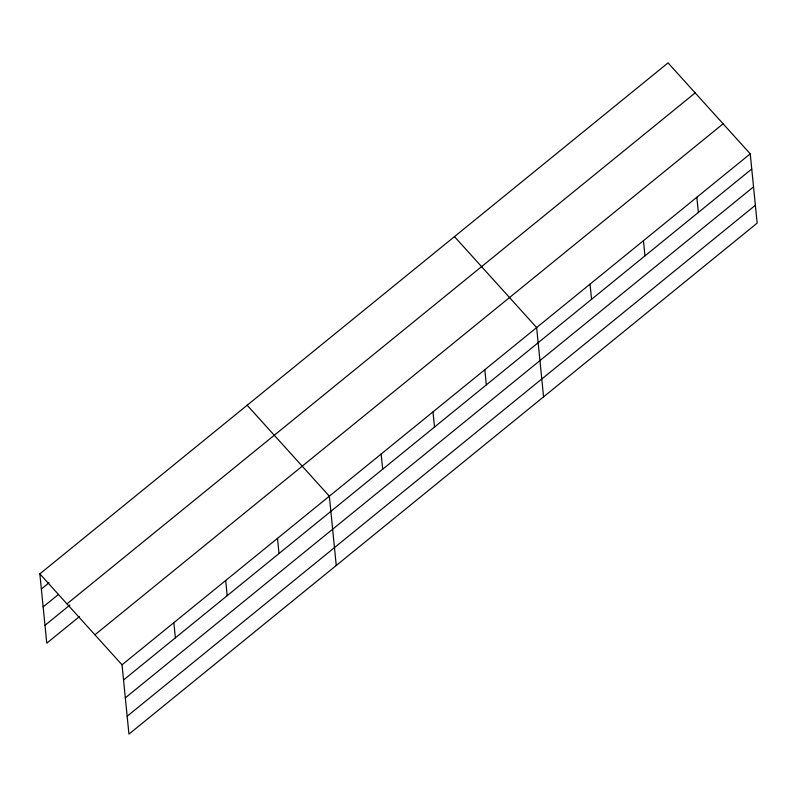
<?xml version="1.0" encoding="UTF-8"?>
<svg xmlns="http://www.w3.org/2000/svg" width="797" height="797" viewBox="0 0 797 797"><rect width="100%" height="100%" fill="white"/><g stroke="black" fill="none" stroke-linecap="round" stroke-linejoin="round"><path stroke-width="1.2" d="M39.85 573.87L668.055 62.893L750.236 153.831L757.15 223.13L128.945 734.107L122.031 664.808L39.85 573.87L46.764 643.169L79.401 616.629M41.364 589.043L49.045 582.796M43.148 606.906L58.5 594.413M66.968 603.877L695.173 92.9M44.981 625.306L69.937 605.013M94.913 634.801L723.118 123.814M122.031 664.808L750.236 153.831M123.545 679.98L751.75 169.004M125.328 697.843L753.534 186.867M127.161 716.244L755.367 205.267M454.469 236.619L536.64 327.557L543.564 396.866M247.16 405.245L329.34 496.182L336.254 565.491M696.837 197.257L698.351 212.43M643.438 240.694L644.952 255.867M590.039 284.13L591.553 299.303M484.815 369.718L486.329 384.891M432.99 411.87L434.504 427.043M381.165 454.031L382.68 469.204M277.505 538.334L279.02 553.516M225.681 580.495L227.195 595.668M173.856 622.646L175.37 637.819"/></g></svg>
